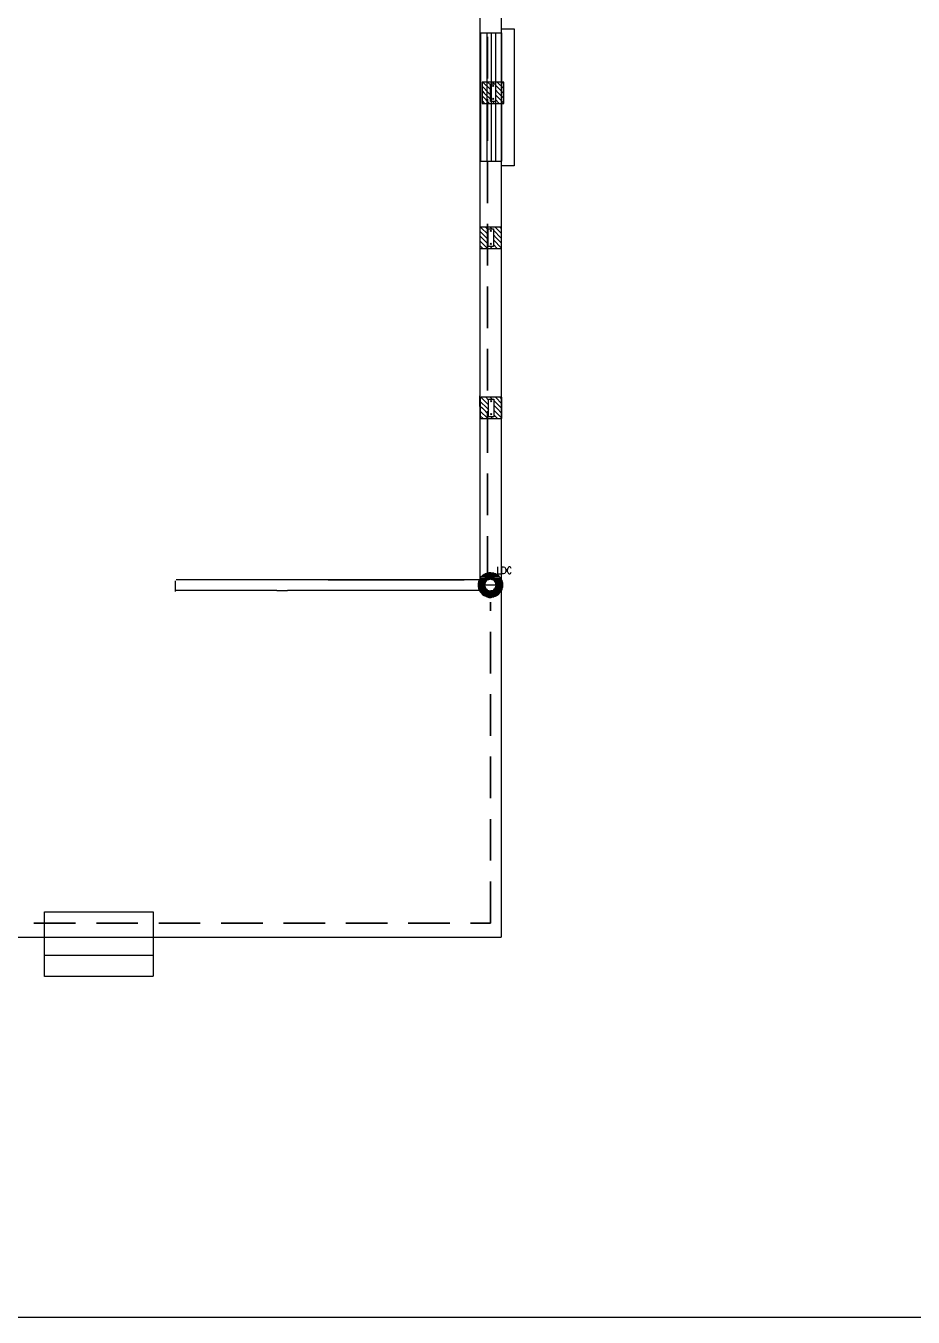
# Model space of a CAD drawing. Header units: inches. Extents: x 1052 to 8538, y 819 to 5894.
# Drawn here: x 5258.7 to 5525.5, y 2630.7 to 3018.6 of the extents above; entities that cross this region are included whole.
import ezdxf

# ---------------------------------------------------------------- set-up
doc = ezdxf.new("R2010")
doc.units = ezdxf.units.IN
doc.header["$LTSCALE"] = 50
doc.header["$MEASUREMENT"] = 0
doc.linetypes.add('HIDDEN', pattern=[0.375, 0.25, -0.125])
doc.layers.add('line', color=5, linetype='HIDDEN', lineweight=35)

msp = doc.modelspace()

# ---------------------------------------------------------------- linework, layer by layer
at = {"lineweight": -2}
for p, q in [((5401.63, 3207.65), (5401.63, 2744.85)), ((5395.2, 2904.25), (5395.2, 2907.47)), ((5395.21, 2870.28), (5395.21, 2863.44)), ((5303.62, 2851.9), (5303.62, 2849.64)), ((5395.2, 2852.21), (5303.93, 2852.21)), ((5349.57, 2852.21), (5390.49, 2852.21)), ((5395.29, 2852.53), (5395.29, 2849.89)), ((5334.14, 2848.99), (5303.61, 2848.99)), ((5303.62, 2849.64), (5303.62, 2848.65)), ((5334.14, 2848.99), (5337.35, 2848.99)), ((5395.2, 2848.99), (5337.35, 2848.99)), ((5264.34, 2733.04), (5264.34, 2752.41)), ((5264.34, 2752.41), (5297.01, 2752.41)), ((5297.01, 2752.41), (5297.01, 2733.06)), ((5093.1, 2744.83), (5401.63, 2744.83)), ((5264.35, 2744.84), (5297.01, 2744.84)), ((5264.46, 2739.44), (5297.04, 2739.44)), ((5264.34, 2733.05), (5297.01, 2733.05))]:
    msp.add_line(p, q, dxfattribs=at)
at = {"color": 4}
for p, q in [((5395.41, 3016.52), (5395.41, 2977.95)), ((5395.41, 3016.52), (5401.84, 3016.52)), ((5396.28, 3016.52), (5401.84, 3016.52)), ((5401.84, 2977.95), (5401.84, 3016.52)), ((5395.41, 2977.95), (5401.84, 2977.95)), ((5395.2, 2863.51), (5395.2, 2850.65)), ((5395.2, 2850.65), (5401.63, 2850.65))]:
    msp.add_line(p, q, dxfattribs=at)
at = {"color": 5}
for p, q in [((5397.34, 3016.52), (5397.34, 2977.95)), ((5398.62, 3016.52), (5398.62, 2977.95)), ((5399.91, 3016.52), (5399.91, 2977.95))]:
    msp.add_line(p, q, dxfattribs=at)
at = {"color": 1}
for p, q in [((5395.88, 3001.71), (5395.88, 2995.29)), ((5402.39, 3001.71), (5395.88, 3001.71)), ((5402.39, 2995.29), (5402.39, 3001.71)), ((5395.88, 2995.29), (5402.39, 2995.29)), ((5395.23, 2958.15), (5395.23, 2951.74)), ((5401.75, 2958.15), (5395.23, 2958.15)), ((5401.75, 2951.74), (5401.75, 2958.15)), ((5395.23, 2951.74), (5401.75, 2951.74)), ((5395.34, 2906.99), (5395.34, 2900.58)), ((5401.85, 2906.99), (5395.34, 2906.99)), ((5401.85, 2900.58), (5401.85, 2906.99)), ((5395.34, 2900.58), (5401.85, 2900.58)), ((5400.5, 2856.11), (5400.5, 2853.92)), ((5401.82, 2853.92), (5401.82, 2856.11)), ((5401.82, 2856.11), (5402.36, 2856.11)), ((5402.36, 2856.11), (5402.69, 2856)), ((5402.69, 2856), (5402.8, 2855.79)), ((5402.8, 2855.79), (5402.91, 2855.56)), ((5402.91, 2855.56), (5403.02, 2855.24)), ((5403.02, 2855.24), (5403.02, 2854.69)), ((5403.57, 2855.56), (5403.46, 2855.24)), ((5403.46, 2855.24), (5403.46, 2854.69)), ((5403.68, 2855.79), (5403.57, 2855.56)), ((5403.79, 2856), (5403.68, 2855.79)), ((5404.01, 2856.11), (5403.79, 2856)), ((5404.23, 2856.11), (5404.01, 2856.11)), ((5404.45, 2856), (5404.23, 2856.11)), ((5404.56, 2855.79), (5404.45, 2856)), ((5404.66, 2855.56), (5404.56, 2855.79)), ((5394.8, 2851.62), (5394.69, 2850.96)), ((5395.13, 2852.28), (5394.8, 2851.62)), ((5396.88, 2851.51), (5394.8, 2851.51)), ((5394.8, 2851.51), (5396.77, 2851.29)), ((5394.8, 2851.51), (5396.88, 2851.51)), ((5396.77, 2851.29), (5394.8, 2851.29)), ((5394.8, 2851.29), (5396.77, 2851.29)), ((5394.8, 2851.29), (5396.66, 2850.96)), ((5394.8, 2851.29), (5396.77, 2851.29)), ((5397.21, 2851.95), (5394.91, 2851.95)), ((5394.91, 2851.95), (5397.1, 2851.84)), ((5394.91, 2851.95), (5397.21, 2851.95)), ((5397.1, 2851.84), (5394.91, 2851.84)), ((5394.91, 2851.84), (5396.88, 2851.51)), ((5394.91, 2851.84), (5397.1, 2851.84)), ((5397.54, 2852.17), (5395.02, 2852.17)), ((5395.02, 2852.17), (5397.32, 2852.06)), ((5395.02, 2852.17), (5397.54, 2852.17)), ((5397.32, 2852.06), (5395.02, 2852.06)), ((5395.02, 2852.06), (5397.21, 2851.95)), ((5395.02, 2852.06), (5397.32, 2852.06)), ((5395.46, 2852.93), (5395.13, 2852.28)), ((5401.59, 2852.38), (5395.13, 2852.38)), ((5395.13, 2852.38), (5397.87, 2852.28)), ((5395.13, 2852.38), (5398.2, 2852.38)), ((5397.87, 2852.28), (5395.13, 2852.28)), ((5395.13, 2852.28), (5397.54, 2852.17)), ((5395.13, 2852.28), (5397.87, 2852.28)), ((5401.49, 2852.5), (5395.24, 2852.5)), ((5395.24, 2852.5), (5401.59, 2852.38)), ((5395.24, 2852.5), (5401.49, 2852.5)), ((5396, 2853.37), (5395.46, 2852.93)), ((5401.05, 2853.04), (5395.67, 2853.04)), ((5395.67, 2853.04), (5401.49, 2852.5)), ((5395.67, 2853.04), (5401.05, 2853.04)), ((5396.55, 2853.81), (5396, 2853.37)), ((5400.61, 2853.59), (5396.11, 2853.59)), ((5396.11, 2853.59), (5401.05, 2853.04)), ((5396.11, 2853.59), (5400.61, 2853.59)), ((5397.21, 2854.03), (5396.55, 2853.81)), ((5396.77, 2851.4), (5396.66, 2851.07)), ((5396.77, 2851.29), (5396.66, 2850.96)), ((5400.06, 2853.92), (5396.77, 2853.92)), ((5396.77, 2853.92), (5400.61, 2853.59)), ((5396.77, 2853.92), (5400.06, 2853.92)), ((5396.99, 2851.73), (5396.77, 2851.4)), ((5396.88, 2851.51), (5396.77, 2851.29)), ((5397.1, 2851.84), (5396.88, 2851.51)), ((5397.21, 2851.95), (5396.99, 2851.73)), ((5397.21, 2851.95), (5397.1, 2851.84)), ((5397.87, 2854.25), (5397.21, 2854.03)), ((5397.43, 2852.17), (5397.21, 2851.95)), ((5397.32, 2852.06), (5397.21, 2851.95)), ((5399.4, 2854.14), (5397.32, 2854.14)), ((5397.32, 2854.14), (5400.06, 2853.92)), ((5397.32, 2854.14), (5399.4, 2854.14)), ((5397.54, 2852.17), (5397.32, 2852.06)), ((5397.76, 2852.28), (5397.43, 2852.17)), ((5397.87, 2852.28), (5397.54, 2852.17)), ((5398.09, 2852.38), (5397.76, 2852.28)), ((5398.52, 2854.25), (5397.87, 2854.25)), ((5398.2, 2852.38), (5397.87, 2852.28)), ((5397.98, 2854.25), (5399.4, 2854.14)), ((5397.98, 2854.25), (5398.75, 2854.25)), ((5398.41, 2852.38), (5398.09, 2852.38)), ((5398.75, 2852.28), (5398.41, 2852.38)), ((5399.18, 2854.14), (5398.52, 2854.25)), ((5398.52, 2852.38), (5401.59, 2852.28)), ((5398.52, 2852.38), (5401.59, 2852.38)), ((5398.75, 2854.25), (5399.4, 2854.14)), ((5399.07, 2852.17), (5398.75, 2852.28)), ((5401.59, 2852.28), (5398.85, 2852.28)), ((5398.85, 2852.28), (5401.7, 2852.17)), ((5398.85, 2852.28), (5401.59, 2852.28)), ((5399.4, 2852.06), (5399.07, 2852.17)), ((5399.95, 2853.92), (5399.18, 2854.14)), ((5401.7, 2852.17), (5399.18, 2852.17)), ((5399.18, 2852.17), (5401.82, 2852.06)), ((5399.18, 2852.17), (5401.7, 2852.17)), ((5399.4, 2854.14), (5400.06, 2853.92)), ((5401.82, 2852.06), (5399.4, 2852.06)), ((5399.4, 2852.06), (5401.82, 2851.95)), ((5399.4, 2852.06), (5401.82, 2852.06)), ((5399.62, 2851.84), (5399.4, 2852.06)), ((5401.82, 2851.95), (5399.51, 2851.95)), ((5399.51, 2851.95), (5401.82, 2851.84)), ((5399.51, 2851.95), (5401.82, 2851.95)), ((5399.84, 2851.51), (5399.62, 2851.84)), ((5401.82, 2851.84), (5399.73, 2851.84)), ((5399.73, 2851.84), (5401.92, 2851.51)), ((5399.73, 2851.84), (5401.82, 2851.84)), ((5401.92, 2851.51), (5399.84, 2851.51)), ((5399.84, 2851.51), (5402.03, 2851.29)), ((5399.84, 2851.51), (5401.92, 2851.51)), ((5400.06, 2851.29), (5399.84, 2851.51)), ((5400.5, 2853.59), (5399.95, 2853.92)), ((5402.03, 2851.29), (5399.95, 2851.29)), ((5399.95, 2851.29), (5402.03, 2851.29)), ((5399.95, 2851.29), (5402.03, 2851.29)), ((5400.06, 2853.92), (5400.61, 2853.59)), ((5402.03, 2851.29), (5400.06, 2851.29)), ((5400.06, 2851.29), (5402.03, 2850.96)), ((5400.06, 2851.29), (5402.03, 2851.29)), ((5400.06, 2850.96), (5400.06, 2851.29)), ((5400.5, 2853.92), (5401.38, 2853.92)), ((5401.05, 2853.15), (5400.5, 2853.59)), ((5400.61, 2853.59), (5401.05, 2853.04)), ((5401.49, 2852.61), (5401.05, 2853.15)), ((5401.05, 2853.04), (5401.49, 2852.5)), ((5401.82, 2851.95), (5401.49, 2852.61)), ((5401.49, 2852.5), (5401.59, 2852.38)), ((5401.59, 2852.38), (5401.59, 2852.28)), ((5401.59, 2852.28), (5401.7, 2852.17)), ((5401.7, 2852.17), (5401.82, 2852.06)), ((5402.36, 2853.92), (5401.82, 2853.92)), ((5401.82, 2852.06), (5401.82, 2851.95)), ((5401.82, 2851.95), (5401.82, 2851.84)), ((5402.03, 2851.29), (5401.82, 2851.95)), ((5401.82, 2851.84), (5401.92, 2851.51)), ((5401.92, 2851.51), (5402.03, 2851.29)), ((5402.03, 2851.29), (5402.03, 2850.96)), ((5402.03, 2850.63), (5402.03, 2851.29)), ((5402.69, 2854.03), (5402.36, 2853.92)), ((5402.8, 2854.25), (5402.69, 2854.03)), ((5402.91, 2854.47), (5402.8, 2854.25)), ((5403.02, 2854.69), (5402.91, 2854.47)), ((5403.46, 2854.69), (5403.57, 2854.47)), ((5403.57, 2854.47), (5403.68, 2854.25)), ((5403.68, 2854.25), (5403.79, 2854.03)), ((5403.79, 2854.03), (5404.01, 2853.92)), ((5404.01, 2853.92), (5404.23, 2853.92)), ((5404.23, 2853.92), (5404.45, 2854.03)), ((5404.45, 2854.03), (5404.56, 2854.25)), ((5404.56, 2854.25), (5404.66, 2854.47)), ((5396.66, 2850.96), (5394.69, 2850.96)), ((5394.69, 2850.96), (5396.55, 2850.63)), ((5394.69, 2850.96), (5396.66, 2850.96)), ((5394.69, 2850.96), (5394.69, 2850.3)), ((5396.55, 2850.63), (5394.69, 2850.63)), ((5394.69, 2850.63), (5396.66, 2850.3)), ((5394.69, 2850.63), (5396.55, 2850.63)), ((5396.66, 2850.3), (5394.69, 2850.3)), ((5394.69, 2850.3), (5396.77, 2849.98)), ((5394.69, 2850.3), (5396.66, 2850.3)), ((5394.69, 2850.3), (5394.8, 2849.54)), ((5396.77, 2849.98), (5394.8, 2849.98)), ((5394.8, 2849.98), (5396.77, 2849.98)), ((5394.8, 2849.98), (5396.88, 2849.64)), ((5394.8, 2849.98), (5396.77, 2849.98)), ((5396.88, 2849.64), (5394.8, 2849.64)), ((5394.8, 2849.64), (5397.1, 2849.43)), ((5394.8, 2849.64), (5396.88, 2849.64)), ((5394.8, 2849.54), (5395.13, 2848.88)), ((5397.1, 2849.43), (5394.91, 2849.43)), ((5394.91, 2849.43), (5397.21, 2849.31)), ((5394.91, 2849.43), (5397.1, 2849.43)), ((5397.21, 2849.31), (5394.91, 2849.31)), ((5394.91, 2849.31), (5397.32, 2849.2)), ((5394.91, 2849.31), (5397.21, 2849.31)), ((5397.32, 2849.2), (5395.02, 2849.2)), ((5395.02, 2849.2), (5397.54, 2848.99)), ((5395.02, 2849.2), (5397.32, 2849.2)), ((5397.54, 2848.99), (5395.02, 2848.99)), ((5395.02, 2848.99), (5397.87, 2848.88)), ((5395.02, 2848.99), (5397.54, 2848.99)), ((5397.87, 2848.88), (5395.13, 2848.88)), ((5395.13, 2848.88), (5398.2, 2848.88)), ((5395.13, 2848.88), (5398.2, 2848.88)), ((5395.13, 2848.88), (5401.49, 2848.66)), ((5395.13, 2848.88), (5401.59, 2848.88)), ((5395.13, 2848.88), (5395.46, 2848.33)), ((5401.49, 2848.66), (5395.24, 2848.66)), ((5395.24, 2848.66), (5401.05, 2848.11)), ((5395.24, 2848.66), (5401.49, 2848.66)), ((5395.46, 2848.33), (5396, 2847.78)), ((5401.05, 2848.11), (5395.67, 2848.11)), ((5395.67, 2848.11), (5400.61, 2847.67)), ((5395.67, 2848.11), (5401.05, 2848.11)), ((5396, 2847.78), (5396.55, 2847.45)), ((5400.61, 2847.67), (5396.11, 2847.67)), ((5396.11, 2847.67), (5400.06, 2847.34)), ((5396.11, 2847.67), (5400.61, 2847.67)), ((5396.66, 2851.07), (5396.55, 2850.74)), ((5396.66, 2850.96), (5396.55, 2850.63)), ((5396.55, 2850.74), (5396.55, 2850.41)), ((5396.55, 2850.63), (5396.66, 2850.3)), ((5396.55, 2850.41), (5396.66, 2850.08)), ((5396.55, 2847.45), (5397.21, 2847.12)), ((5396.66, 2850.3), (5396.77, 2849.98)), ((5396.66, 2850.08), (5396.77, 2849.75)), ((5396.77, 2849.98), (5396.88, 2849.64)), ((5396.77, 2849.75), (5396.99, 2849.54)), ((5396.88, 2849.64), (5397.1, 2849.43)), ((5396.99, 2849.54), (5397.21, 2849.31)), ((5397.1, 2849.43), (5397.21, 2849.31)), ((5397.21, 2849.31), (5397.32, 2849.2)), ((5397.21, 2849.31), (5397.43, 2849.1)), ((5397.32, 2849.2), (5397.54, 2848.99)), ((5397.43, 2849.1), (5397.76, 2848.88)), ((5397.54, 2848.99), (5397.87, 2848.88)), ((5397.76, 2848.88), (5398.09, 2848.88)), ((5398.09, 2848.88), (5398.41, 2848.88)), ((5398.41, 2848.88), (5398.75, 2848.88)), ((5401.59, 2848.88), (5398.52, 2848.88)), ((5398.75, 2848.88), (5399.07, 2848.99)), ((5401.59, 2848.88), (5398.85, 2848.88)), ((5398.85, 2848.88), (5401.59, 2848.88)), ((5398.85, 2848.88), (5401.59, 2848.88)), ((5399.07, 2848.99), (5399.4, 2849.2)), ((5401.7, 2848.99), (5399.18, 2848.99)), ((5399.18, 2848.99), (5401.59, 2848.88)), ((5399.18, 2848.99), (5401.7, 2848.99)), ((5399.4, 2849.2), (5399.62, 2849.43)), ((5401.82, 2849.2), (5399.4, 2849.2)), ((5399.4, 2849.2), (5401.7, 2848.99)), ((5399.4, 2849.2), (5401.82, 2849.2)), ((5401.82, 2849.31), (5399.51, 2849.31)), ((5399.51, 2849.31), (5401.82, 2849.2)), ((5399.51, 2849.31), (5401.82, 2849.31)), ((5399.62, 2849.43), (5399.84, 2849.64)), ((5401.82, 2849.43), (5399.73, 2849.43)), ((5399.73, 2849.43), (5401.82, 2849.31)), ((5399.73, 2849.43), (5401.82, 2849.43)), ((5399.84, 2849.64), (5400.06, 2849.98)), ((5401.92, 2849.64), (5399.84, 2849.64)), ((5399.84, 2849.64), (5401.82, 2849.43)), ((5399.84, 2849.64), (5401.92, 2849.64)), ((5402.03, 2849.98), (5399.95, 2849.98)), ((5399.95, 2849.98), (5401.92, 2849.64)), ((5399.95, 2849.98), (5402.03, 2849.98)), ((5399.95, 2847.23), (5400.5, 2847.56)), ((5402.03, 2850.96), (5400.06, 2850.96)), ((5400.06, 2850.96), (5402.03, 2850.63)), ((5400.06, 2850.96), (5402.03, 2850.96)), ((5400.17, 2850.63), (5400.06, 2850.96)), ((5400.06, 2850.3), (5400.17, 2850.63)), ((5402.03, 2850.3), (5400.06, 2850.3)), ((5400.06, 2850.3), (5402.03, 2849.98)), ((5400.06, 2850.3), (5402.03, 2850.3)), ((5400.06, 2849.98), (5400.06, 2850.3)), ((5402.03, 2849.98), (5400.06, 2849.98)), ((5400.06, 2849.98), (5402.03, 2849.98)), ((5400.06, 2849.98), (5402.03, 2849.98)), ((5400.61, 2847.67), (5400.06, 2847.34)), ((5402.03, 2850.63), (5400.17, 2850.63)), ((5400.17, 2850.63), (5402.03, 2850.3)), ((5400.17, 2850.63), (5402.03, 2850.63)), ((5400.5, 2847.56), (5401.05, 2848.11)), ((5401.05, 2848.11), (5400.61, 2847.67)), ((5401.49, 2848.66), (5401.05, 2848.11)), ((5401.05, 2848.11), (5401.49, 2848.66)), ((5401.49, 2848.66), (5401.82, 2849.2)), ((5401.59, 2848.88), (5401.49, 2848.66)), ((5401.7, 2848.99), (5401.59, 2848.88)), ((5401.82, 2849.2), (5401.7, 2848.99)), ((5401.82, 2849.2), (5402.03, 2849.86)), ((5401.92, 2849.64), (5401.82, 2849.43)), ((5401.82, 2849.43), (5401.82, 2849.31)), ((5401.82, 2849.31), (5401.82, 2849.2)), ((5402.03, 2849.98), (5401.92, 2849.64)), ((5402.03, 2850.96), (5402.03, 2850.63)), ((5402.03, 2850.63), (5402.03, 2850.3)), ((5402.03, 2849.86), (5402.03, 2850.63)), ((5402.03, 2850.3), (5402.03, 2849.98)), ((5400.06, 2847.34), (5396.77, 2847.34)), ((5396.77, 2847.34), (5399.4, 2847.01)), ((5396.77, 2847.34), (5400.06, 2847.34)), ((5397.21, 2847.12), (5397.87, 2846.9)), ((5399.4, 2847.01), (5397.32, 2847.01)), ((5397.32, 2847.01), (5398.75, 2846.9)), ((5397.32, 2847.01), (5399.4, 2847.01)), ((5397.87, 2846.9), (5398.52, 2846.9)), ((5398.75, 2846.9), (5397.98, 2846.9)), ((5398.52, 2846.9), (5399.18, 2847.01)), ((5399.4, 2847.01), (5398.75, 2846.9)), ((5399.18, 2847.01), (5399.95, 2847.23)), ((5400.06, 2847.34), (5399.4, 2847.01))]:
    msp.add_line(p, q, dxfattribs=at)
at = {"color": 9}
for p, q in [((5395.88, 3000.46), (5397.95, 2998.4)), ((5395.88, 2999.02), (5396.5, 2998.4)), ((5398.36, 2999.43), (5396.09, 3001.71)), ((5398.36, 3000.88), (5397.53, 3001.71)), ((5398.36, 2995.81), (5398.36, 3001.19)), ((5398.36, 3001.19), (5399.91, 3001.19)), ((5399.5, 3001.19), (5398.98, 3001.71)), ((5399.08, 3000.67), (5398.98, 3000.57)), ((5398.98, 3000.57), (5399.08, 3000.46)), ((5399.18, 3000.78), (5399.08, 3000.67)), ((5399.08, 3000.46), (5399.18, 3000.36)), ((5399.29, 3000.67), (5399.18, 3000.78)), ((5399.18, 3000.36), (5399.29, 3000.46)), ((5399.39, 3000.57), (5399.29, 3000.67)), ((5399.29, 3000.46), (5399.39, 3000.57)), ((5399.91, 3001.19), (5399.91, 2995.81)), ((5402.29, 2998.4), (5399.91, 3000.78)), ((5400.84, 2998.4), (5399.91, 2999.33)), ((5402.39, 2999.74), (5400.43, 3001.71)), ((5402.39, 3001.19), (5401.88, 3001.71)), ((5398.15, 2995.29), (5395.88, 2997.57)), ((5396.71, 2995.29), (5395.88, 2996.12)), ((5396.5, 2998.4), (5398.36, 2996.54)), ((5397.95, 2998.4), (5398.36, 2997.98)), ((5399.91, 2995.81), (5398.36, 2995.81)), ((5399.08, 2996.75), (5398.98, 2996.64)), ((5398.98, 2996.64), (5399.08, 2996.54)), ((5399.18, 2996.85), (5399.08, 2996.75)), ((5399.08, 2996.54), (5399.18, 2996.43)), ((5399.6, 2995.29), (5399.08, 2995.81)), ((5399.29, 2996.75), (5399.18, 2996.85)), ((5399.18, 2996.43), (5399.29, 2996.54)), ((5399.39, 2996.64), (5399.29, 2996.75)), ((5399.29, 2996.54), (5399.39, 2996.64)), ((5402.39, 2995.4), (5399.91, 2997.88)), ((5401.05, 2995.29), (5399.91, 2996.43)), ((5402.39, 2996.85), (5400.84, 2998.4)), ((5402.39, 2998.29), (5402.29, 2998.4)), ((5395.23, 2956.91), (5397.3, 2954.84)), ((5397.72, 2955.87), (5395.44, 2958.15)), ((5397.72, 2957.32), (5396.89, 2958.15)), ((5397.72, 2952.26), (5397.72, 2957.63)), ((5397.72, 2957.63), (5399.27, 2957.63)), ((5398.86, 2957.63), (5398.34, 2958.15)), ((5398.44, 2957.11), (5398.34, 2957.01)), ((5398.34, 2957.01), (5398.44, 2956.91)), ((5398.54, 2957.22), (5398.44, 2957.11)), ((5398.44, 2956.91), (5398.54, 2956.8)), ((5398.65, 2957.11), (5398.54, 2957.22)), ((5398.54, 2956.8), (5398.65, 2956.91)), ((5398.75, 2957.01), (5398.65, 2957.11)), ((5398.65, 2956.91), (5398.75, 2957.01)), ((5399.27, 2957.63), (5399.27, 2952.26)), ((5401.64, 2954.84), (5399.27, 2957.22)), ((5401.75, 2956.18), (5399.78, 2958.15)), ((5401.75, 2957.63), (5401.23, 2958.15)), ((5395.23, 2955.46), (5395.86, 2954.84)), ((5397.51, 2951.74), (5395.23, 2954.01)), ((5396.06, 2951.74), (5395.23, 2952.56)), ((5395.86, 2954.84), (5397.72, 2952.98)), ((5397.3, 2954.84), (5397.72, 2954.43)), ((5399.27, 2952.26), (5397.72, 2952.26)), ((5398.44, 2953.19), (5398.34, 2953.08)), ((5398.34, 2953.08), (5398.44, 2952.98)), ((5398.54, 2953.29), (5398.44, 2953.19)), ((5398.44, 2952.98), (5398.54, 2952.87)), ((5398.96, 2951.74), (5398.44, 2952.26)), ((5398.65, 2953.19), (5398.54, 2953.29)), ((5398.54, 2952.87), (5398.65, 2952.98)), ((5398.75, 2953.08), (5398.65, 2953.19)), ((5398.65, 2952.98), (5398.75, 2953.08)), ((5400.2, 2954.84), (5399.27, 2955.77)), ((5401.75, 2951.84), (5399.27, 2954.32)), ((5400.4, 2951.74), (5399.27, 2952.87)), ((5401.75, 2953.29), (5400.2, 2954.84)), ((5401.75, 2954.74), (5401.64, 2954.84)), ((5395.34, 2905.75), (5397.4, 2903.69)), ((5397.82, 2904.72), (5395.54, 2906.99)), ((5397.82, 2906.17), (5396.99, 2906.99)), ((5397.82, 2901.1), (5397.82, 2906.48)), ((5397.82, 2906.48), (5399.37, 2906.48)), ((5398.96, 2906.48), (5398.44, 2906.99)), ((5398.54, 2905.96), (5398.44, 2905.86)), ((5398.44, 2905.86), (5398.54, 2905.75)), ((5398.64, 2906.06), (5398.54, 2905.96)), ((5398.54, 2905.75), (5398.64, 2905.65)), ((5398.75, 2905.96), (5398.64, 2906.06)), ((5398.64, 2905.65), (5398.75, 2905.75)), ((5398.85, 2905.86), (5398.75, 2905.96)), ((5398.75, 2905.75), (5398.85, 2905.86)), ((5399.37, 2906.48), (5399.37, 2901.1)), ((5401.75, 2903.69), (5399.37, 2906.06)), ((5401.85, 2905.03), (5399.88, 2906.99)), ((5401.85, 2906.48), (5401.33, 2906.99)), ((5395.34, 2904.3), (5395.96, 2903.69)), ((5397.61, 2900.58), (5395.34, 2902.86)), ((5395.96, 2903.69), (5397.82, 2901.82)), ((5397.4, 2903.69), (5397.82, 2903.27)), ((5398.54, 2902.03), (5398.44, 2901.93)), ((5398.44, 2901.93), (5398.54, 2901.82)), ((5398.64, 2902.13), (5398.54, 2902.03)), ((5398.54, 2901.82), (5398.64, 2901.72)), ((5398.75, 2902.03), (5398.64, 2902.13)), ((5398.64, 2901.72), (5398.75, 2901.82)), ((5398.85, 2901.93), (5398.75, 2902.03)), ((5398.75, 2901.82), (5398.85, 2901.93)), ((5400.3, 2903.69), (5399.37, 2904.62)), ((5401.85, 2900.69), (5399.37, 2903.17)), ((5400.5, 2900.58), (5399.37, 2901.72)), ((5401.85, 2902.13), (5400.3, 2903.69)), ((5401.85, 2903.58), (5401.75, 2903.69)), ((5396.16, 2900.58), (5395.34, 2901.41)), ((5399.37, 2901.1), (5397.82, 2901.1)), ((5399.06, 2900.58), (5398.54, 2901.1))]:
    msp.add_line(p, q, dxfattribs=at)
msp.add_line((4991.99, 2630.66), (6141.93, 2630.66))
at = {"lineweight": -2}
for points in [[(5395.2, 3056.6), (5395.2, 2907.47)], [(5395.2, 2904.26), (5395.2, 2870.19)]]:
    msp.add_lwpolyline(points, dxfattribs=at)
at = {"color": 5}
msp.add_lwpolyline([(5401.7, 3016.36), (5401.7, 3017.65), (5405.56, 3017.65), (5405.56, 2977.8), (5405.56, 2976.51), (5401.7, 2976.51), (5401.7, 2977.8)], dxfattribs=at)
at = {"layer": 'line'}
for p, q in [((5397.51, 3202.81), (5397.51, 2847.55)), ((5398.45, 2749.05), (5398.45, 2845.43)), ((5242.43, 2749.05), (5398.45, 2749.05))]:
    msp.add_line(p, q, dxfattribs=at)

doc.saveas('drawing.dxf')
